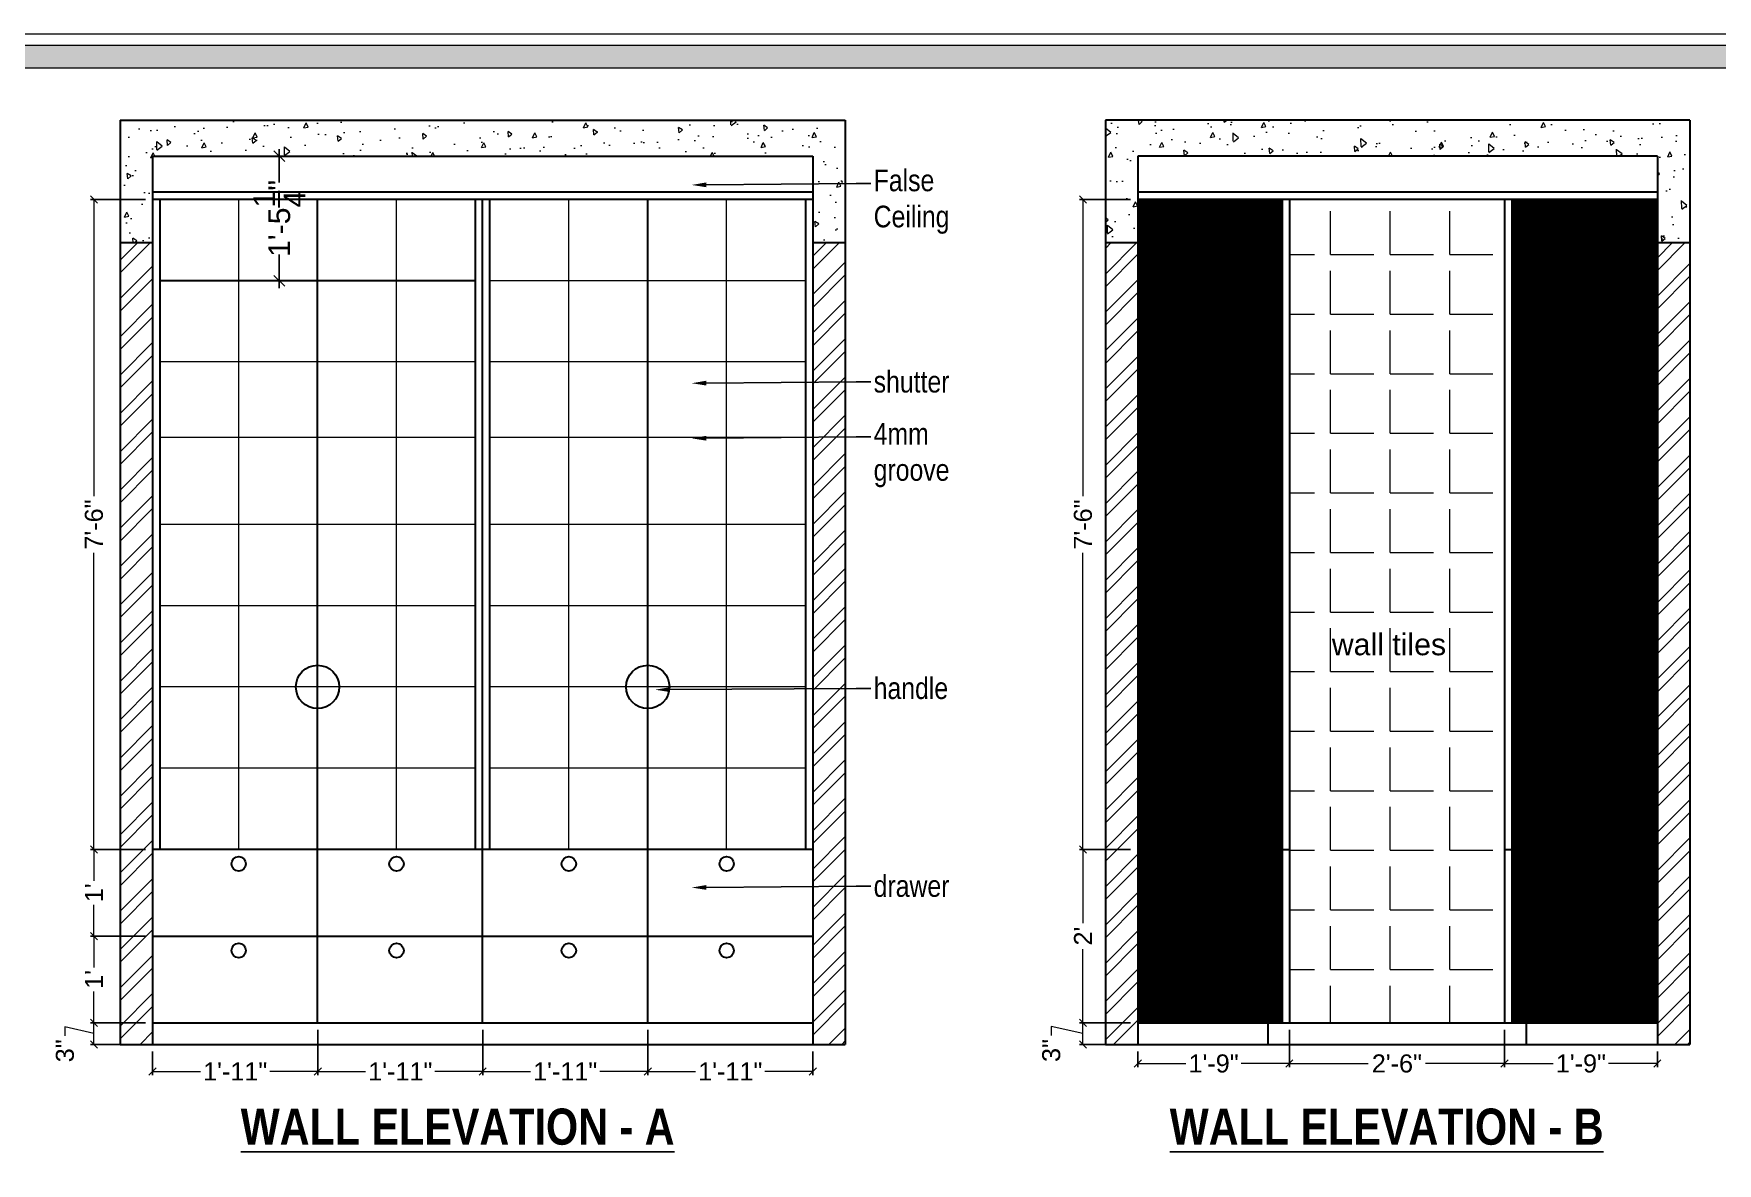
# Model space of a CAD drawing. Header units: millimetres. Extents: x 56222 to 3066687, y -650199 to -121287.
# Drawn here: x 131286.4 to 131519.7, y -183120.5 to -182964.1 of the extents above; entities that cross this region are included whole.
import ezdxf
from ezdxf import colors
from ezdxf.entities.mleader import LeaderData, LeaderLine
from ezdxf.math import Vec2, Vec3

# ---------------------------------------------------------------- set-up
doc = ezdxf.new("R2010")
doc.units = ezdxf.units.MM
doc.header["$MEASUREMENT"] = 0
doc.header["$PDMODE"] = 35
doc.linetypes.add('DASHEDX2', pattern=[1.5, 1, -0.5])
doc.layers.get('Defpoints').update_dxf_attribs({"color": 220})
doc.layers.add('AR HATCH-7', color=7, linetype='Continuous')
for name, color, linetype, lineweight in [('dim05', 1, 'Continuous', 13), ('Dimension', 10, 'DASHEDX2', 20), ('FURNITURE', 32, 'Continuous', 9), ('GROUND FLOOR', 7, 'Continuous', 9), ('Labelling', 1, 'Continuous', 25), ('SECTION ( SLAB PLine )', 104, 'Continuous', 30), ('Text', 7, 'Continuous', 15), ('wall', 7, 'Continuous', 30), ('XX~SLAB ( BEAM )~ ( DIM )', 7, 'Continuous', 9)]:
    doc.layers.add(name, color=color, linetype=linetype, lineweight=lineweight)
doc.styles.add('Arial', font='arial.ttf')
doc.styles.get("Standard").update_dxf_attribs({"font": 'arial.ttf', "height": 6})
doc.styles.add('style4', font='ARIALN.TTF')
doc.dimstyles.new('Archana', dxfattribs={"dimtxt": 3, "dimasz": 1.5, "dimexe": 0.5, "dimexo": 0.5, "dimgap": 0, "dimtad": 0, "dimzin": 0, "dimdsep": 46, "dimlunit": 4, "dimtxsty": 'Arial', "dimblk": 'OBLIQUE', "dimcen": 0, "dimdle": 1, "dimclrd": 1, "dimclre": 1, "dimclrt": 5, "dimadec": 0, "dimazin": 0, "dimtfac": 1, "dimtofl": 0, "dimtmove": 1, "dimatfit": 3, "dimfxl": 1, "dimfxlon": 1, "dimtolj": 1, "dimtzin": 0, "dimlwd": 25, "dimlwe": -1, "dimarcsym": 0})
doc.dimstyles.new('ISO-25', dxfattribs={"dimtxt": 2.5, "dimasz": 1, "dimexe": 0.5, "dimexo": 1, "dimtad": 0, "dimdec": 1, "dimlunit": 4, "dimtxsty": 'Standard', "dimblk": 'OBLIQUE', "dimcen": 2.5, "dimclrd": 1, "dimclre": 1, "dimclrt": 5, "dimadec": 0, "dimazin": 0, "dimtfac": 1, "dimtdec": 1, "dimtmove": 0, "dimatfit": 3, "dimfxl": 1, "dimlwd": -1, "dimarcsym": 0})

# ---------------------------------------------------------------- blocks, each defined once
blk = doc.blocks.new('_Oblique')
at = {"layer": 'wall', "color": 0, "lineweight": -2}
blk.add_line((-0.5, -0.5), (0.5, 0.5), dxfattribs=at)
blk = doc.blocks.new('*D244')
at = {"layer": 'Defpoints', "color": 0, "lineweight": 30, "transparency": 16777216}
for p in [(131325.75, -183101.07), (131302.84, -183104.07), (131325.75, -183107.81)]:
    blk.add_point(p, dxfattribs=at)
at = {"layer": 'dim05', "color": 1, "linetype": 'Continuous', "lineweight": -2, "transparency": 16777216}
for p, q in [((131325.75, -183102.07), (131325.75, -183108.31)), ((131302.84, -183105.07), (131302.84, -183108.31))]:
    blk.add_line(p, q, dxfattribs=at)
at = {"layer": 'dim05', "color": 1, "linetype": 'Continuous', "transparency": 16777216}
for p, q in [((131302.84, -183107.81), (131309.49, -183107.81)), ((131325.75, -183107.81), (131319.09, -183107.81))]:
    blk.add_line(p, q, dxfattribs=at)
at = {"layer": 'dim05', "color": 1, "transparency": 16777216, "rotation": 180}
blk.add_blockref('_Oblique', (131302.84, -183107.81), dxfattribs=at)
at = {"layer": 'dim05', "color": 1, "transparency": 16777216}
blk.add_blockref('_Oblique', (131325.75, -183107.81), dxfattribs=at)
at = {"layer": 'dim05', "color": 5, "lineweight": 25, "transparency": 16777216, "insert": (131314.29, -183107.81), "char_height": 2.5, "attachment_point": 5, "style": 'Arial'}
blk.add_mtext('1\'-11"', dxfattribs=at)
blk = doc.blocks.new('*D245')
at = {"layer": 'Defpoints', "color": 0, "lineweight": 30, "transparency": 16777216}
for p in [(131325.75, -183101.07), (131348.59, -183101.07), (131348.59, -183107.81)]:
    blk.add_point(p, dxfattribs=at)
at = {"layer": 'dim05', "color": 1, "linetype": 'Continuous', "lineweight": -2, "transparency": 16777216}
for p, q in [((131325.75, -183102.07), (131325.75, -183108.31)), ((131348.59, -183102.07), (131348.59, -183108.31))]:
    blk.add_line(p, q, dxfattribs=at)
at = {"layer": 'dim05', "color": 1, "linetype": 'Continuous', "transparency": 16777216}
for p, q in [((131325.75, -183107.81), (131332.37, -183107.81)), ((131348.59, -183107.81), (131341.97, -183107.81))]:
    blk.add_line(p, q, dxfattribs=at)
at = {"layer": 'dim05', "color": 1, "transparency": 16777216, "rotation": 180}
blk.add_blockref('_Oblique', (131325.75, -183107.81), dxfattribs=at)
at = {"layer": 'dim05', "color": 1, "transparency": 16777216}
blk.add_blockref('_Oblique', (131348.59, -183107.81), dxfattribs=at)
at = {"layer": 'dim05', "color": 5, "lineweight": 25, "transparency": 16777216, "insert": (131337.17, -183107.81), "char_height": 2.5, "attachment_point": 5, "style": 'Arial'}
blk.add_mtext('1\'-11"', dxfattribs=at)
blk = doc.blocks.new('*D246')
at = {"layer": 'Defpoints', "color": 0, "lineweight": 30, "transparency": 16777216}
for p in [(131348.59, -183101.07), (131371.46, -183101.07), (131371.46, -183107.81)]:
    blk.add_point(p, dxfattribs=at)
at = {"layer": 'dim05', "color": 1, "linetype": 'Continuous', "lineweight": -2, "transparency": 16777216}
for p, q in [((131348.59, -183102.07), (131348.59, -183108.31)), ((131371.46, -183102.07), (131371.46, -183108.31))]:
    blk.add_line(p, q, dxfattribs=at)
at = {"layer": 'dim05', "color": 1, "linetype": 'Continuous', "transparency": 16777216}
for p, q in [((131348.59, -183107.81), (131355.22, -183107.81)), ((131371.46, -183107.81), (131364.82, -183107.81))]:
    blk.add_line(p, q, dxfattribs=at)
at = {"layer": 'dim05', "color": 1, "transparency": 16777216, "rotation": 180}
blk.add_blockref('_Oblique', (131348.59, -183107.81), dxfattribs=at)
at = {"layer": 'dim05', "color": 1, "transparency": 16777216}
blk.add_blockref('_Oblique', (131371.46, -183107.81), dxfattribs=at)
at = {"layer": 'dim05', "color": 5, "lineweight": 25, "transparency": 16777216, "insert": (131360.02, -183107.81), "char_height": 2.5, "attachment_point": 5, "style": 'Arial'}
blk.add_mtext('1\'-11"', dxfattribs=at)
blk = doc.blocks.new('*D247')
at = {"layer": 'Defpoints', "color": 0, "lineweight": 30, "transparency": 16777216}
for p in [(131371.46, -183101.07), (131394.34, -183104.07), (131394.34, -183107.81)]:
    blk.add_point(p, dxfattribs=at)
at = {"layer": 'dim05', "color": 1, "linetype": 'Continuous', "lineweight": -2, "transparency": 16777216}
for p, q in [((131371.46, -183102.07), (131371.46, -183108.31)), ((131394.34, -183105.07), (131394.34, -183108.31))]:
    blk.add_line(p, q, dxfattribs=at)
at = {"layer": 'dim05', "color": 1, "linetype": 'Continuous', "transparency": 16777216}
for p, q in [((131371.46, -183107.81), (131378.1, -183107.81)), ((131394.34, -183107.81), (131387.7, -183107.81))]:
    blk.add_line(p, q, dxfattribs=at)
at = {"layer": 'dim05', "color": 1, "transparency": 16777216, "rotation": 180}
blk.add_blockref('_Oblique', (131371.46, -183107.81), dxfattribs=at)
at = {"layer": 'dim05', "color": 1, "transparency": 16777216}
blk.add_blockref('_Oblique', (131394.34, -183107.81), dxfattribs=at)
at = {"layer": 'dim05', "color": 5, "lineweight": 25, "transparency": 16777216, "insert": (131382.9, -183107.81), "char_height": 2.5, "attachment_point": 5, "style": 'Arial'}
blk.add_mtext('1\'-11"', dxfattribs=at)
blk = doc.blocks.new('*D248')
at = {"layer": 'Defpoints', "color": 0, "lineweight": 30, "transparency": 16777216}
for p in [(131294.72, -183101.07), (131302.84, -183101.07), (131302.84, -183104.07)]:
    blk.add_point(p, dxfattribs=at)
at = {"layer": 'dim05', "color": 1, "linetype": 'Continuous', "transparency": 16777216}
for p, q in [((131294.72, -183102.57), (131290.7, -183101.64)), ((131290.7, -183101.64), (131290.7, -183102.89)), ((131294.72, -183104.07), (131294.72, -183101.07))]:
    blk.add_line(p, q, dxfattribs=at)
at = {"layer": 'dim05', "color": 1, "linetype": 'Continuous', "lineweight": -2, "transparency": 16777216}
for p, q in [((131301.84, -183101.07), (131294.22, -183101.07)), ((131301.84, -183104.07), (131294.22, -183104.07))]:
    blk.add_line(p, q, dxfattribs=at)
at = {"layer": 'dim05', "color": 1, "transparency": 16777216}
for p, rotation in [((131294.72, -183101.07), 90), ((131294.72, -183104.07), 270)]:
    blk.add_blockref('_Oblique', p, dxfattribs=dict(at, rotation=rotation))
at = {"layer": 'dim05', "color": 5, "lineweight": 25, "transparency": 16777216, "insert": (131290.7, -183104.95), "char_height": 2.5, "attachment_point": 5, "rotation": 90, "style": 'Arial'}
blk.add_mtext('3"', dxfattribs=at)
blk = doc.blocks.new('*D249')
at = {"layer": 'Defpoints', "color": 0, "lineweight": 30, "transparency": 16777216}
for p in [(131294.72, -183089.07), (131302.84, -183089.07), (131302.84, -183101.07)]:
    blk.add_point(p, dxfattribs=at)
at = {"layer": 'dim05', "color": 1, "linetype": 'Continuous', "lineweight": -2, "transparency": 16777216}
for p, q in [((131301.84, -183089.07), (131294.22, -183089.07)), ((131301.84, -183101.07), (131294.22, -183101.07))]:
    blk.add_line(p, q, dxfattribs=at)
at = {"layer": 'dim05', "color": 1, "linetype": 'Continuous', "transparency": 16777216}
for p, q in [((131294.72, -183089.07), (131294.72, -183093.41)), ((131294.72, -183101.07), (131294.72, -183096.72))]:
    blk.add_line(p, q, dxfattribs=at)
at = {"layer": 'dim05', "color": 1, "transparency": 16777216}
for p, rotation in [((131294.72, -183089.07), 90), ((131294.72, -183101.07), 270)]:
    blk.add_blockref('_Oblique', p, dxfattribs=dict(at, rotation=rotation))
at = {"layer": 'dim05', "color": 5, "lineweight": 25, "transparency": 16777216, "insert": (131294.72, -183095.07), "char_height": 2.5, "attachment_point": 5, "rotation": 90, "style": 'Arial'}
blk.add_mtext("1'", dxfattribs=at)
blk = doc.blocks.new('*D250')
at = {"layer": 'Defpoints', "color": 0, "lineweight": 30, "transparency": 16777216}
for p in [(131294.72, -183077.07), (131302.84, -183077.07), (131302.84, -183089.07)]:
    blk.add_point(p, dxfattribs=at)
at = {"layer": 'dim05', "color": 1, "linetype": 'Continuous', "lineweight": -2, "transparency": 16777216}
for p, q in [((131301.84, -183077.07), (131294.22, -183077.07)), ((131301.84, -183089.07), (131294.22, -183089.07))]:
    blk.add_line(p, q, dxfattribs=at)
at = {"layer": 'dim05', "color": 1, "linetype": 'Continuous', "transparency": 16777216}
for p, q in [((131294.72, -183077.07), (131294.72, -183081.41)), ((131294.72, -183089.07), (131294.72, -183084.72))]:
    blk.add_line(p, q, dxfattribs=at)
at = {"layer": 'dim05', "color": 1, "transparency": 16777216}
for p, rotation in [((131294.72, -183077.07), 90), ((131294.72, -183089.07), 270)]:
    blk.add_blockref('_Oblique', p, dxfattribs=dict(at, rotation=rotation))
at = {"layer": 'dim05', "color": 5, "lineweight": 25, "transparency": 16777216, "insert": (131294.72, -183083.07), "char_height": 2.5, "attachment_point": 5, "rotation": 90, "style": 'Arial'}
blk.add_mtext("1'", dxfattribs=at)
blk = doc.blocks.new('*D251')
at = {"layer": 'Defpoints', "color": 0, "lineweight": 30, "transparency": 16777216}
for p in [(131294.72, -182987.07), (131302.84, -182987.07), (131302.84, -183077.07)]:
    blk.add_point(p, dxfattribs=at)
at = {"layer": 'dim05', "color": 1, "linetype": 'Continuous', "lineweight": -2, "transparency": 16777216}
for p, q in [((131301.84, -182987.07), (131294.22, -182987.07)), ((131301.84, -183077.07), (131294.22, -183077.07))]:
    blk.add_line(p, q, dxfattribs=at)
at = {"layer": 'dim05', "color": 1, "linetype": 'Continuous', "transparency": 16777216}
for p, q in [((131294.72, -182987.07), (131294.72, -183028.13)), ((131294.72, -183077.07), (131294.72, -183036.01))]:
    blk.add_line(p, q, dxfattribs=at)
at = {"layer": 'dim05', "color": 1, "transparency": 16777216}
for p, rotation in [((131294.72, -182987.07), 90), ((131294.72, -183077.07), 270)]:
    blk.add_blockref('_Oblique', p, dxfattribs=dict(at, rotation=rotation))
at = {"layer": 'dim05', "color": 5, "lineweight": 25, "transparency": 16777216, "insert": (131294.72, -183032.07), "char_height": 2.5, "attachment_point": 5, "rotation": 90, "style": 'Arial'}
blk.add_mtext('7\'-6"', dxfattribs=at)
blk = doc.blocks.new('*D252')
at = {"layer": 'Defpoints', "color": 0, "lineweight": 30, "transparency": 16777216}
for p in [(131460.38, -183101.07), (131439.38, -183104.07), (131460.38, -183106.72)]:
    blk.add_point(p, dxfattribs=at)
at = {"layer": 'dim05', "color": 1, "linetype": 'Continuous', "lineweight": -2, "transparency": 16777216}
for p, q in [((131460.38, -183102.07), (131460.38, -183107.22)), ((131439.38, -183105.07), (131439.38, -183107.22))]:
    blk.add_line(p, q, dxfattribs=at)
at = {"layer": 'dim05', "color": 1, "linetype": 'Continuous', "transparency": 16777216}
for p, q in [((131439.38, -183106.72), (131446.05, -183106.72)), ((131460.38, -183106.72), (131453.71, -183106.72))]:
    blk.add_line(p, q, dxfattribs=at)
at = {"layer": 'dim05', "color": 1, "transparency": 16777216, "rotation": 180}
blk.add_blockref('_Oblique', (131439.38, -183106.72), dxfattribs=at)
at = {"layer": 'dim05', "color": 1, "transparency": 16777216}
blk.add_blockref('_Oblique', (131460.38, -183106.72), dxfattribs=at)
at = {"layer": 'dim05', "color": 5, "lineweight": 25, "transparency": 16777216, "insert": (131449.88, -183106.72), "char_height": 2.5, "attachment_point": 5, "style": 'Arial'}
blk.add_mtext('1\'-9"', dxfattribs=at)
blk = doc.blocks.new('*D253')
at = {"layer": 'Defpoints', "color": 0, "lineweight": 30, "transparency": 16777216}
for p in [(131460.38, -183101.07), (131490.19, -183101.07), (131490.19, -183106.72)]:
    blk.add_point(p, dxfattribs=at)
at = {"layer": 'dim05', "color": 1, "linetype": 'Continuous', "lineweight": -2, "transparency": 16777216}
for p, q in [((131460.38, -183102.07), (131460.38, -183107.22)), ((131490.19, -183102.07), (131490.19, -183107.22))]:
    blk.add_line(p, q, dxfattribs=at)
at = {"layer": 'dim05', "color": 1, "linetype": 'Continuous', "transparency": 16777216}
for p, q in [((131460.38, -183106.72), (131471.31, -183106.72)), ((131490.19, -183106.72), (131479.25, -183106.72))]:
    blk.add_line(p, q, dxfattribs=at)
at = {"layer": 'dim05', "color": 1, "transparency": 16777216, "rotation": 180}
blk.add_blockref('_Oblique', (131460.38, -183106.72), dxfattribs=at)
at = {"layer": 'dim05', "color": 1, "transparency": 16777216}
blk.add_blockref('_Oblique', (131490.19, -183106.72), dxfattribs=at)
at = {"layer": 'dim05', "color": 5, "lineweight": 25, "transparency": 16777216, "insert": (131475.28, -183106.72), "char_height": 2.5, "attachment_point": 5, "style": 'Arial'}
blk.add_mtext('2\'-6"', dxfattribs=at)
blk = doc.blocks.new('*D254')
at = {"layer": 'Defpoints', "color": 0, "lineweight": 30, "transparency": 16777216}
for p in [(131490.19, -183101.07), (131511.38, -183104.07), (131511.38, -183106.72)]:
    blk.add_point(p, dxfattribs=at)
at = {"layer": 'dim05', "color": 1, "linetype": 'Continuous', "lineweight": -2, "transparency": 16777216}
for p, q in [((131490.19, -183102.07), (131490.19, -183107.22)), ((131511.38, -183105.07), (131511.38, -183107.22))]:
    blk.add_line(p, q, dxfattribs=at)
at = {"layer": 'dim05', "color": 1, "linetype": 'Continuous', "transparency": 16777216}
for p, q in [((131490.19, -183106.72), (131496.95, -183106.72)), ((131511.38, -183106.72), (131504.61, -183106.72))]:
    blk.add_line(p, q, dxfattribs=at)
at = {"layer": 'dim05', "color": 1, "transparency": 16777216, "rotation": 180}
blk.add_blockref('_Oblique', (131490.19, -183106.72), dxfattribs=at)
at = {"layer": 'dim05', "color": 1, "transparency": 16777216}
blk.add_blockref('_Oblique', (131511.38, -183106.72), dxfattribs=at)
at = {"layer": 'dim05', "color": 5, "lineweight": 25, "transparency": 16777216, "insert": (131500.78, -183106.72), "char_height": 2.5, "attachment_point": 5, "style": 'Arial'}
blk.add_mtext('1\'-9"', dxfattribs=at)
blk = doc.blocks.new('*D255')
at = {"layer": 'Defpoints', "color": 0, "lineweight": 30, "transparency": 16777216}
for p in [(131431.78, -183101.07), (131439.38, -183101.07), (131439.38, -183104.07)]:
    blk.add_point(p, dxfattribs=at)
at = {"layer": 'dim05', "color": 1, "linetype": 'Continuous', "transparency": 16777216}
for p, q in [((131431.78, -183102.57), (131427.39, -183101.6)), ((131427.39, -183101.6), (131427.39, -183102.85)), ((131431.78, -183104.07), (131431.78, -183101.07))]:
    blk.add_line(p, q, dxfattribs=at)
at = {"layer": 'dim05', "color": 1, "linetype": 'Continuous', "lineweight": -2, "transparency": 16777216}
for p, q in [((131438.38, -183101.07), (131431.28, -183101.07)), ((131438.38, -183104.07), (131431.28, -183104.07))]:
    blk.add_line(p, q, dxfattribs=at)
at = {"layer": 'dim05', "color": 1, "transparency": 16777216}
for p, rotation in [((131431.78, -183101.07), 90), ((131431.78, -183104.07), 270)]:
    blk.add_blockref('_Oblique', p, dxfattribs=dict(at, rotation=rotation))
at = {"layer": 'dim05', "color": 5, "lineweight": 25, "transparency": 16777216, "insert": (131427.39, -183104.91), "char_height": 2.5, "attachment_point": 5, "rotation": 90, "style": 'Arial'}
blk.add_mtext('3"', dxfattribs=at)
blk = doc.blocks.new('*D256')
at = {"layer": 'Defpoints', "color": 0, "lineweight": 30, "transparency": 16777216}
for p in [(131431.78, -183077.07), (131439.38, -183077.07), (131439.38, -183101.07)]:
    blk.add_point(p, dxfattribs=at)
at = {"layer": 'dim05', "color": 1, "linetype": 'Continuous', "lineweight": -2, "transparency": 16777216}
for p, q in [((131438.38, -183077.07), (131431.28, -183077.07)), ((131438.38, -183101.07), (131431.28, -183101.07))]:
    blk.add_line(p, q, dxfattribs=at)
at = {"layer": 'dim05', "color": 1, "linetype": 'Continuous', "transparency": 16777216}
for p, q in [((131431.78, -183077.07), (131431.78, -183087.27)), ((131431.78, -183101.07), (131431.78, -183090.86))]:
    blk.add_line(p, q, dxfattribs=at)
at = {"layer": 'dim05', "color": 1, "transparency": 16777216}
for p, rotation in [((131431.78, -183077.07), 90), ((131431.78, -183101.07), 270)]:
    blk.add_blockref('_Oblique', p, dxfattribs=dict(at, rotation=rotation))
at = {"layer": 'dim05', "color": 5, "lineweight": 25, "transparency": 16777216, "insert": (131431.78, -183089.07), "char_height": 2.5, "attachment_point": 5, "rotation": 90, "style": 'Arial'}
blk.add_mtext("2'", dxfattribs=at)
blk = doc.blocks.new('*D257')
at = {"layer": 'Defpoints', "color": 0, "lineweight": 30, "transparency": 16777216}
for p in [(131439.38, -182987.07), (131431.78, -183077.07), (131439.38, -183077.07)]:
    blk.add_point(p, dxfattribs=at)
at = {"layer": 'dim05', "color": 1, "linetype": 'Continuous', "lineweight": -2, "transparency": 16777216}
for p, q in [((131438.38, -182987.07), (131431.28, -182987.07)), ((131438.38, -183077.07), (131431.28, -183077.07))]:
    blk.add_line(p, q, dxfattribs=at)
at = {"layer": 'dim05', "color": 1, "linetype": 'Continuous', "transparency": 16777216}
for p, q in [((131431.78, -182987.07), (131431.78, -183028.13)), ((131431.78, -183077.07), (131431.78, -183036.01))]:
    blk.add_line(p, q, dxfattribs=at)
at = {"layer": 'dim05', "color": 1, "transparency": 16777216}
for p, rotation in [((131431.78, -182987.07), 90), ((131431.78, -183077.07), 270)]:
    blk.add_blockref('_Oblique', p, dxfattribs=dict(at, rotation=rotation))
at = {"layer": 'dim05', "color": 5, "lineweight": 25, "transparency": 16777216, "insert": (131431.78, -183032.07), "char_height": 2.5, "attachment_point": 5, "rotation": 90, "style": 'Arial'}
blk.add_mtext('7\'-6"', dxfattribs=at)
blk = doc.blocks.new('*D634')
at = {"layer": 'Defpoints', "color": 0, "lineweight": 30, "transparency": 16777216}
for p in [(131319.41, -182981.07), (131320.4, -182981.07), (131319.41, -182998.32)]:
    blk.add_point(p, dxfattribs=at)
at = {"layer": 'GROUND FLOOR', "color": 1, "transparency": 16777216}
for p, q in [((131319.91, -182981.07), (131320.9, -182981.07)), ((131319.91, -182998.32), (131320.9, -182998.32))]:
    blk.add_line(p, q, dxfattribs=at)
at = {"layer": 'GROUND FLOOR', "color": 1, "lineweight": 25, "transparency": 16777216}
for p, q in [((131320.4, -182980.07), (131320.4, -182984.71)), ((131320.4, -182999.32), (131320.4, -182994.68))]:
    blk.add_line(p, q, dxfattribs=at)
at = {"layer": 'GROUND FLOOR', "color": 1, "lineweight": 25, "transparency": 16777216, "xscale": 1.5, "yscale": 1.5, "zscale": 1.5}
for p, rotation in [((131320.4, -182981.07), 90), ((131320.4, -182998.32), 270)]:
    blk.add_blockref('_Oblique', p, dxfattribs=dict(at, rotation=rotation))
at = {"layer": 'GROUND FLOOR', "color": 5, "lineweight": 30, "transparency": 16777216, "insert": (131320.4, -182989.69), "char_height": 3, "attachment_point": 5, "rotation": 90, "style": 'Arial'}
blk.add_mtext('\\A1;1\'-5{\\H1x;\\S1/4;}"', dxfattribs=at)

msp = doc.modelspace()

# ---------------------------------------------------------------- hatches: boundary and pattern name
at = {"layer": 'AR HATCH-7', "lineweight": 0, "true_color": 0x939598}
h = msp.add_hatch(dxfattribs=at)
h.set_pattern_fill('AR-CONC', color=252, angle=45)
h.set_pattern_definition([(95, (-2744.8846, -611.944), (5.51551999, 4.62807079), [0.75, -8.25]), (40, (-2744.8846, -611.944), (-6.29992167, 4.3376815), [0.6, -6.6]), (145.4514445, (-2744.425, -611.5584), (-0.78440164, 8.96575221), [0.63740192, -7.01142112]), (91.1842, (-2746.299, -610.53), (8.71693388, 6.37613776), [1.125, -12.375]), (141.6356355, (-2745.572, -609.999), (-0.2790007, 13.4971167), [0.9561034, -10.5171376]), (36.184164, (-2746.299, -610.53), (-0.2790007, 13.4971167), [0.9, -9.9]), (66, (-2745.238, -610.1764), (7.06771572, 1.37382476), [0.75, -8.25]), (11, (-2745.238, -610.176), (-3.40708593, 6.84808435), [0.6, -6.6]), (116.4514447, (-2744.649, -610.062), (3.66062975, 8.22190906), [0.6374019, -7.01142112]), (82.5, (-2744.8846, -611.944), (-2.267931853, 2.439898176), [0, -6.52, 0, -6.7, 0, -6.625]), (52.5, (-2744.8846, -611.944), (-0.92872942, 4.6490945), [0, -3.82, 0, -6.37, 0, -2.525]), (12.5, (-2746.4614, -613.521), (3.934181673, 3.615207618), [0, -2.5, 0, -7.8, 0, -10.35]), (2.5, (-2747.1685, -614.228), (3.41589983, 4.83159807), [0, -3.25, 0, -5.18, 0, -7.35])])
h.paths.add_polyline_path([(131398.835, -182976.068), (131298.335, -182976.068), (131298.335, -182993.068), (131302.835, -182993.068), (131302.835, -182981.068), (131394.335, -182981.068), (131394.335, -182993.068), (131398.835, -182993.068)])
h = msp.add_hatch(dxfattribs=at)
h.set_pattern_fill('AR-CONC', color=252, angle=45)
h.set_pattern_definition([(95, (-2728.41, -611.944), (5.51551999, 4.62807079), [0.75, -8.25]), (40, (-2728.41, -611.944), (-6.29992167, 4.3376815), [0.6, -6.6]), (145.4514445, (-2727.9505, -611.5584), (-0.78440164, 8.96575221), [0.63740192, -7.01142112]), (91.1842, (-2729.824, -610.53), (8.71693388, 6.37613776), [1.125, -12.375]), (141.6356355, (-2729.098, -609.999), (-0.2790007, 13.4971167), [0.9561034, -10.5171376]), (36.184164, (-2729.824, -610.53), (-0.2790007, 13.4971167), [0.9, -9.9]), (66, (-2728.7637, -610.1764), (7.06771572, 1.37382476), [0.75, -8.25]), (11, (-2728.764, -610.176), (-3.40708593, 6.84808435), [0.6, -6.6]), (116.4514447, (-2728.175, -610.062), (3.66062975, 8.22190906), [0.6374019, -7.01142112]), (82.5, (-2728.4101, -611.944), (-2.267931853, 2.439898176), [0, -6.52, 0, -6.7, 0, -6.625]), (52.5, (-2728.41, -611.944), (-0.92872942, 4.6490945), [0, -3.82, 0, -6.37, 0, -2.525]), (12.5, (-2729.987, -613.521), (3.934181673, 3.615207618), [0, -2.5, 0, -7.8, 0, -10.35]), (2.5, (-2730.694, -614.228), (3.41589983, 4.83159807), [0, -3.25, 0, -5.18, 0, -7.35])])
h.paths.add_polyline_path([(131515.878, -182976.068), (131434.878, -182976.068), (131434.878, -182993.068), (131439.378, -182993.068), (131439.378, -182981.068), (131511.378, -182981.068), (131511.378, -182993.068), (131515.878, -182993.068)])
at = {"layer": 'AR HATCH-7', "lineweight": 30, "true_color": 0xe7e9e7, "transparency": 33554687}
h = msp.add_hatch(dxfattribs=at)
h.set_pattern_fill('ANSI31', color=254)
h.set_pattern_definition([(45, (-2728.41013, -611.94412), (-0.08838834765, 0.08838834765), [])])
h.paths.add_polyline_path([(131459.378, -182987.068), (131439.378, -182987.068), (131439.378, -182993.068), (131439.378, -183077.067), (131459.378, -183077.067)])
h.paths.add_polyline_path([(131459.378, -183077.067), (131439.378, -183077.067), (131439.378, -183101.067), (131459.378, -183101.067)])
h.paths.add_polyline_path([(131511.378, -182993.068), (131511.378, -182987.068), (131491.186, -182987.068), (131491.186, -183077.067), (131511.378, -183077.067)])
h.paths.add_polyline_path([(131511.378, -183077.067), (131491.186, -183077.067), (131491.186, -183101.067), (131511.378, -183101.067)])
at = {"layer": 'AR HATCH-7', "lineweight": 13, "true_color": 0x636466, "transparency": 33554687}
h = msp.add_hatch(dxfattribs=at)
h.set_pattern_fill('ANGLE', color=251, scale=30)
h.set_pattern_definition([(0, (-2728.41, -611.944), (0, 8.25), [6, -2.25]), (90, (-2728.41, -611.944), (-8.25, 5e-16), [6, -2.25])])
h.paths.add_polyline_path([(131490.186, -182987.068), (131460.378, -182987.068), (131460.378, -183101.067), (131490.186, -183101.067)])
at = {"layer": 'AR HATCH-7', "lineweight": 9, "true_color": 0x939598}
h = msp.add_hatch(dxfattribs=at)
h.set_pattern_fill('ANSI32', color=252, scale=10)
h.set_pattern_definition([(45, (-2744.8846, -611.944), (-2.65165043, 2.65165043), []), (45, (-2743.117, -611.944), (-2.65165043, 2.65165043), [])])
h.paths.add_polyline_path([(131302.835, -182993.068), (131298.335, -182993.068), (131298.335, -183104.067), (131302.835, -183104.067)])
h.paths.add_polyline_path([(131398.835, -182993.068), (131394.335, -182993.068), (131394.335, -183104.067), (131398.835, -183104.067)])
h = msp.add_hatch(dxfattribs=at)
h.set_pattern_fill('ANSI32', color=252, scale=10)
h.set_pattern_definition([(45, (-2728.41, -611.944), (-2.65165043, 2.65165043), []), (45, (-2726.6424, -611.944), (-2.65165043, 2.65165043), [])])
h.paths.add_polyline_path([(131439.378, -182993.068), (131434.878, -182993.068), (131434.878, -183104.067), (131439.378, -183104.067)])
h.paths.add_polyline_path([(131515.878, -182993.068), (131511.378, -182993.068), (131511.378, -183104.067), (131515.878, -183104.067)])
at = {"layer": 'Dimension', "linetype": 'Continuous', "true_color": 0xd39e00}
h = msp.add_hatch(color=42, dxfattribs=at)
h.paths.add_polyline_path([(131271.922, -182965.676), (131271.922, -183281.436), (131720.523, -183281.436), (131720.523, -182965.676)])
h.paths.add_polyline_path([(131275.07, -182968.825), (131717.374, -182968.825), (131717.374, -183278.287), (131275.07, -183278.287)], flags=16)

# ---------------------------------------------------------------- linework, layer by layer
at = {"layer": 'Dimension', "color": 42, "linetype": 'Continuous', "true_color": 0xd39e00}
for points in [[(131270.347, -182964.102), (131722.097, -182964.102), (131722.097, -183283.01), (131270.347, -183283.01)], [(131271.922, -182965.676), (131720.523, -182965.676), (131720.523, -183281.436), (131271.922, -183281.436)], [(131275.07, -182968.825), (131717.374, -182968.825), (131717.374, -183278.287), (131275.07, -183278.287)]]:
    msp.add_lwpolyline(points, close=True, dxfattribs=at)
at = {"layer": 'FURNITURE', "lineweight": 30}
for p, q in [((131303.835, -182987.066), (131303.835, -183077.067)), ((131325.71, -183101.067), (131325.71, -182987.066)), ((131347.585, -183077.067), (131347.585, -182987.066)), ((131348.585, -183101.067), (131348.585, -182987.066)), ((131349.585, -183077.067), (131349.585, -182987.066)), ((131371.46, -183101.067), (131371.46, -182987.066)), ((131393.335, -182987.066), (131393.335, -183077.067)), ((131459.378, -182987.068), (131459.378, -183101.067)), ((131460.378, -182987.068), (131460.378, -183101.067)), ((131490.186, -182987.068), (131490.186, -183101.067)), ((131491.186, -182987.068), (131491.186, -183101.067)), ((131347.585, -182998.316), (131303.835, -182998.316)), ((131394.335, -183077.067), (131302.835, -183077.067)), ((131439.378, -183077.067), (131460.378, -183077.067)), ((131490.186, -183077.067), (131511.378, -183077.067)), ((131302.835, -183089.067), (131348.585, -183089.067)), ((131348.585, -183089.067), (131394.335, -183089.067)), ((131302.835, -183101.067), (131394.335, -183101.067)), ((131439.378, -183101.067), (131460.378, -183101.067)), ((131457.378, -183101.067), (131457.378, -183104.067)), ((131490.186, -183101.067), (131511.378, -183101.067)), ((131493.186, -183101.067), (131493.186, -183104.067))]:
    msp.add_line(p, q, dxfattribs=at)
at = {"layer": 'FURNITURE', "color": 9, "lineweight": 9, "true_color": 0xc7c8ca}
for p, q in [((131314.773, -183077.067), (131314.773, -182987.066)), ((131336.648, -183077.067), (131336.648, -182987.066)), ((131360.523, -183077.067), (131360.523, -182987.066)), ((131382.398, -183077.067), (131382.398, -182987.066)), ((131393.335, -182998.316), (131349.585, -182998.316)), ((131347.585, -183009.566), (131303.835, -183009.566)), ((131393.335, -183009.566), (131349.585, -183009.566)), ((131347.585, -183020.043), (131303.835, -183020.043)), ((131393.335, -183020.043), (131349.585, -183020.043)), ((131347.585, -183032.067), (131303.835, -183032.067)), ((131393.335, -183032.067), (131349.585, -183032.067)), ((131347.585, -183043.317), (131303.835, -183043.317)), ((131393.335, -183043.317), (131349.585, -183043.317)), ((131347.585, -183054.567), (131303.835, -183054.567)), ((131393.335, -183054.567), (131349.585, -183054.567)), ((131347.585, -183065.817), (131303.835, -183065.817)), ((131393.335, -183065.817), (131349.585, -183065.817))]:
    msp.add_line(p, q, dxfattribs=at)
at = {"layer": 'FURNITURE', "lineweight": 30}
for centre, radius in [((131325.71, -183054.567), 3), ((131371.46, -183054.567), 3), ((131314.773, -183079.067), 1), ((131336.648, -183079.067), 1), ((131360.523, -183079.067), 1), ((131382.398, -183079.067), 1), ((131314.773, -183091.067), 1), ((131336.648, -183091.067), 1), ((131360.523, -183091.067), 1), ((131382.398, -183091.067), 1)]:
    msp.add_circle(centre, radius, dxfattribs=at)
at = {"layer": 'SECTION ( SLAB PLine )', "color": 1}
for p, q in [((131298.335, -182976.068), (131298.335, -182993.068)), ((131298.335, -182976.068), (131398.835, -182976.068)), ((131398.835, -182976.068), (131398.835, -182993.068)), ((131515.878, -182976.068), (131434.878, -182976.068)), ((131434.878, -182976.068), (131434.878, -182993.068)), ((131515.878, -182976.068), (131515.878, -182993.068)), ((131302.835, -182981.068), (131302.835, -182993.068)), ((131302.835, -182981.068), (131394.335, -182981.068)), ((131394.335, -182981.068), (131394.335, -182993.068)), ((131439.378, -182981.068), (131439.378, -182993.068)), ((131511.378, -182981.068), (131439.378, -182981.068)), ((131511.378, -182981.068), (131511.378, -182993.068)), ((131302.835, -182993.068), (131298.335, -182993.068)), ((131398.835, -182993.068), (131394.335, -182993.068)), ((131439.378, -182993.068), (131434.878, -182993.068)), ((131515.878, -182993.068), (131511.378, -182993.068))]:
    msp.add_line(p, q, dxfattribs=at)
at = {"layer": 'SECTION ( SLAB PLine )', "color": 6}
for p, q in [((131394.335, -182986.066), (131302.835, -182986.066)), ((131511.378, -182986.068), (131439.378, -182986.068)), ((131394.335, -182987.066), (131302.835, -182987.066)), ((131511.378, -182987.068), (131439.378, -182987.068))]:
    msp.add_line(p, q, dxfattribs=at)
at = {"layer": 'XX~SLAB ( BEAM )~ ( DIM )', "lineweight": 30}
for p, q in [((131298.335, -182993.068), (131298.335, -183104.067)), ((131302.835, -182993.068), (131302.835, -183104.067)), ((131394.335, -182993.068), (131394.335, -183104.067)), ((131398.835, -182993.068), (131398.835, -183104.067)), ((131434.878, -182993.068), (131434.878, -183104.067)), ((131439.378, -182993.068), (131439.378, -183104.067)), ((131511.378, -182993.068), (131511.378, -183104.067)), ((131515.878, -182993.068), (131515.878, -183104.067)), ((131460.378, -183101.067), (131490.186, -183101.067)), ((131298.335, -183104.067), (131398.835, -183104.067)), ((131434.878, -183104.067), (131515.878, -183104.067))]:
    msp.add_line(p, q, dxfattribs=at)

# ---------------------------------------------------------------- texts
at = {"layer": 'Labelling', "ltscale": 10, "insert": (131466.263, -183050.217), "char_height": 3, "width": 47.9166, "attachment_point": 7}
msp.add_mtext('\\A1;{\\fArial Greek|b0|i0|c0|p34;wall tiles}', dxfattribs=at)
at = {"layer": 'Labelling', "color": 251, "true_color": 0x636466, "char_height": 5, "attachment_point": 5, "style": 'style4'}
for s, insert in [('{\\fArial Narrow|b1|i0|c0|p34;\\LWALL ELEVATION - A}', (131345.112, -183115.489)), ('{\\fArial Narrow|b1|i0|c0|p34;\\LWALL ELEVATION - B}', (131473.858, -183115.489))]:
    msp.add_mtext_dynamic_manual_height_columns(s, width=79.10806, gutter_width=1, heights=[0], dxfattribs=dict(at, insert=insert))

# ---------------------------------------------------------------- dimensions: what is measured, and where the dimension line sits
at = {"layer": 'dim05', "color": 27, "lineweight": 25, "true_color": 0x7d5120}
for base, p1, p2, picture, middle in [((131294.716, -182987.068), (131302.835, -183077.067), (131302.835, -182987.068), '*D251', (131294.716, -183032.068)), ((131431.783, -183077.067), (131439.378, -182987.068), (131439.378, -183077.067), '*D257', (131431.783, -183032.068)), ((131294.716, -183077.067), (131302.835, -183089.067), (131302.835, -183077.067), '*D250', (131294.716, -183083.067)), ((131431.783, -183077.067), (131439.378, -183101.067), (131439.378, -183077.067), '*D256', (131431.783, -183089.067)), ((131294.716, -183089.067), (131302.835, -183101.067), (131302.835, -183089.067), '*D249', (131294.716, -183095.067))]:
    dim = msp.add_linear_dim(base=base, p1=p1, p2=p2, angle=90, dimstyle='ISO-25', override={"dimtxsty": 'Arial'}, dxfattribs=at)
    dim.commit()
    dim.dimension.update_dxf_attribs({"geometry": picture, "text_midpoint": middle})
for base, p1, p2, picture, middle in [((131294.716, -183101.067), (131302.835, -183104.067), (131302.835, -183101.067), '*D248', (131290.702, -183103.517)), ((131431.783, -183101.067), (131439.378, -183104.067), (131439.378, -183101.067), '*D255', (131427.388, -183103.471))]:
    dim = msp.add_linear_dim(base=base, p1=p1, p2=p2, angle=90, dimstyle='ISO-25', override={"dimtxsty": 'Arial', "dimtmove": 1}, dxfattribs=at)
    dim.commit()
    dim.dimension.update_dxf_attribs({"geometry": picture, "text_midpoint": middle, "dimtype": 160})
for base, p1, p2, picture, middle in [((131325.752, -183107.813), (131302.835, -183104.067), (131325.752, -183101.067), '*D244', (131314.294, -183107.813)), ((131348.585, -183107.813), (131325.752, -183101.067), (131348.585, -183101.067), '*D245', (131337.169, -183107.813)), ((131371.46, -183107.813), (131348.585, -183101.067), (131371.46, -183101.067), '*D246', (131360.023, -183107.813)), ((131394.335, -183107.813), (131371.46, -183101.067), (131394.335, -183104.067), '*D247', (131382.898, -183107.813)), ((131460.378, -183106.717), (131439.378, -183104.067), (131460.378, -183101.067), '*D252', (131449.878, -183106.717)), ((131490.186, -183106.717), (131460.378, -183101.067), (131490.186, -183101.067), '*D253', (131475.282, -183106.717)), ((131511.378, -183106.717), (131490.186, -183101.067), (131511.378, -183104.067), '*D254', (131500.782, -183106.717))]:
    dim = msp.add_linear_dim(base=base, p1=p1, p2=p2, dimstyle='ISO-25', override={"dimtxsty": 'Arial'}, dxfattribs=at)
    dim.commit()
    dim.dimension.update_dxf_attribs({"geometry": picture, "text_midpoint": middle})
at = {"layer": 'GROUND FLOOR', "lineweight": 30}
dim = msp.add_linear_dim(base=(131320.403, -182981.068), p1=(131319.415, -182998.316), p2=(131319.415, -182981.068), angle=90, dimstyle='Archana', dxfattribs=at)
dim.commit()
dim.dimension.update_dxf_attribs({"geometry": '*D634', "text_midpoint": (131320.403, -182989.692)})

# ---------------------------------------------------------------- leaders
at = {"layer": 'Text', "color": 1, "lineweight": 0, "ltscale": 20}
ml = msp.add_multileader_mtext('Standard', dxfattribs=at)
ml.set_content('False \\PCeiling', color=1, style='style4')
ml.set_leader_properties()
ml.build(insert=Vec2(0, 0))
ml.multileader.update_dxf_attribs({"dogleg_length": 2.025, "arrow_head_size": 2})
ctx = ml.context
ctx.base_point, ctx.char_height, ctx.arrow_head_size, ctx.landing_gap_size, ctx.plane_origin = Vec3(131402.371, -182984.858), 3, 2, 0.4, Vec3(131335.335, -182981.858)
notes = []
notes.append((ctx, [(0, (1, 1, 0), (131400.346, -182984.858), (1, 0), 2.025, [(0, [(131377.561, -182985.048)], 0, [])])]))
ctx.mtext.insert = Vec3(131402.771, -182982.917)
ml = msp.add_multileader_mtext('Standard', dxfattribs=at)
ml.set_content('shutter', color=1, style='style4')
ml.set_leader_properties()
ml.build(insert=Vec2(0, 0))
ml.multileader.update_dxf_attribs({"dogleg_length": 2.025, "arrow_head_size": 2})
ctx = ml.context
ctx.base_point, ctx.char_height, ctx.arrow_head_size, ctx.landing_gap_size, ctx.plane_origin = Vec3(131402.371, -183012.318), 3, 2, 0.4, Vec3(131335.335, -183009.318)
notes.append((ctx, [(0, (1, 1, 0), (131400.346, -183012.318), (1, 0), 2.025, [(0, [(131377.561, -183012.507)], 0, [])])]))
ctx.mtext.insert = Vec3(131402.771, -183010.793)
ml = msp.add_multileader_mtext('Standard', dxfattribs=at)
ml.set_content('4mm \\Pgroove', color=1, style='style4')
ml.set_leader_properties()
ml.build(insert=Vec2(0, 0))
ml.multileader.update_dxf_attribs({"dogleg_length": 2.025, "arrow_head_size": 2})
ctx = ml.context
ctx.base_point, ctx.char_height, ctx.arrow_head_size, ctx.landing_gap_size, ctx.plane_origin = Vec3(131402.371, -183019.949), 3, 2, 0.4, Vec3(131335.335, -183016.949)
notes.append((ctx, [(0, (1, 1, 0), (131400.346, -183019.949), (1, 0), 2.025, [(0, [(131377.561, -183020.139)], 0, [])])]))
ctx.mtext.insert = Vec3(131402.771, -183018.008)
ml = msp.add_multileader_mtext('Standard', dxfattribs=at)
ml.set_content('handle', color=1, style='style4')
ml.set_leader_properties()
ml.build(insert=Vec2(0, 0))
ml.multileader.update_dxf_attribs({"dogleg_length": 2.025, "arrow_head_size": 2})
ctx = ml.context
ctx.base_point, ctx.char_height, ctx.arrow_head_size, ctx.landing_gap_size, ctx.plane_origin = Vec3(131402.371, -183054.758), 3, 2, 0.4, Vec3(131335.335, -183051.758)
notes.append((ctx, [(0, (1, 1, 0), (131400.346, -183054.758), (1, 0), 2.025, [(0, [(131372.501, -183054.948)], 0, [])])]))
ctx.mtext.insert = Vec3(131402.771, -183053.234)
ml = msp.add_multileader_mtext('Standard', dxfattribs=at)
ml.set_content('drawer', color=1, style='style4')
ml.set_leader_properties()
ml.build(insert=Vec2(0, 0))
ml.multileader.update_dxf_attribs({"dogleg_length": 2.025, "arrow_head_size": 2})
ctx = ml.context
ctx.base_point, ctx.char_height, ctx.arrow_head_size, ctx.landing_gap_size, ctx.plane_origin = Vec3(131402.371, -183082.158), 3, 2, 0.4, Vec3(131335.335, -183079.158)
notes.append((ctx, [(0, (1, 1, 0), (131400.346, -183082.158), (1, 0), 2.025, [(0, [(131377.561, -183082.347)], 0, [])])]))
ctx.mtext.insert = Vec3(131402.771, -183080.633)
for ctx, leaders in notes:
    for number, flags, end, landing, length, lines in leaders:
        leader = LeaderData()
        leader.index, (leader.has_last_leader_line, leader.has_dogleg_vector, leader.attachment_direction) = number, flags
        leader.last_leader_point, leader.dogleg_vector, leader.dogleg_length = Vec3(end), Vec3(landing), length
        for number, points, colour, breaks in lines:
            line = LeaderLine()
            line.index, line.vertices, line.color, line.breaks = number, Vec3.list(points), colors.encode_raw_color(colour), breaks
            leader.lines.append(line)
        ctx.leaders.append(leader)

doc.saveas('drawing.dxf')
